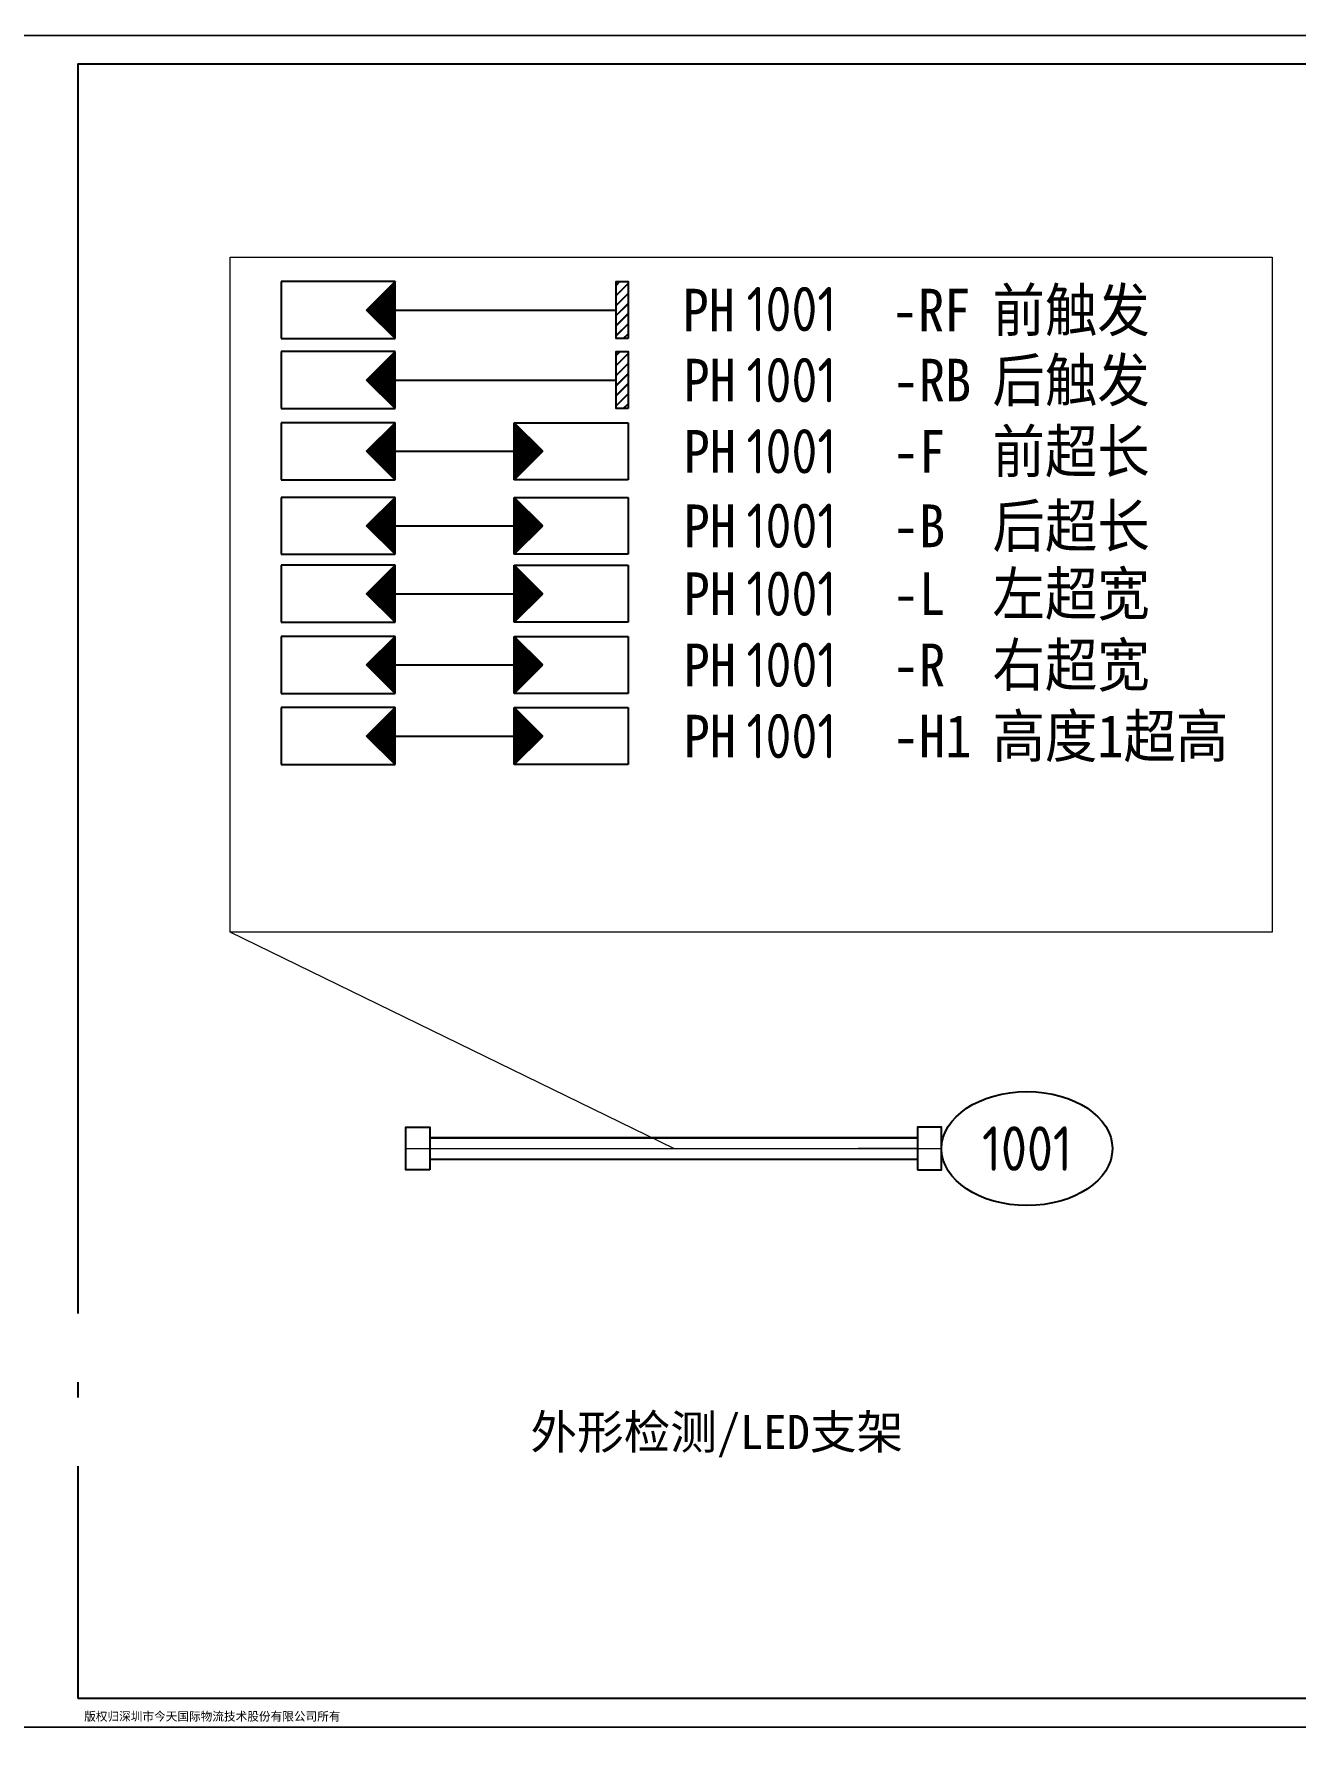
# Model space of a CAD drawing. Header units: millimetres. Extents: x 13310 to 204601, y -25828 to 2684.
# Drawn here: x 20078 to 23621, y -16404 to -11569 of the extents above; entities that cross this region are included whole.
import ezdxf
from ezdxf.enums import TextEntityAlignment as Align

# ---------------------------------------------------------------- set-up
doc = ezdxf.new("R2010")
doc.units = ezdxf.units.MM
doc.linetypes.add('CENTER', pattern=[2, 1.25, -0.25, 0.25, -0.25])
for name, color, linetype, lineweight in [('NTI-中心线层', 1, 'CENTER', 5), ('NTI-标注层', 3, 'Continuous', 9), ('NTI-细实线', 7, 'Continuous', 9)]:
    doc.layers.add(name, color=color, linetype=linetype, lineweight=lineweight)
for name, color, linetype in [('NTI-电气控制', 1, 'Continuous'), ('NTI-粗实线', 7, 'Continuous'), ('NTI-编号层', 6, 'Continuous')]:
    doc.layers.add(name, color=color, linetype=linetype)
doc.layers.add('NTI-输送设备', color=7, linetype='Continuous', plot=False)
doc.styles.add('-宋体', font='')
doc.styles.add('NTI标准图块应用文字样式', font='gbenor.shx', dxfattribs={"height": 3.5})
doc.styles.add('标题栏', font='')
doc.styles.get('-宋体').set_extended_font_data('SimSun')
doc.styles.get('标题栏').set_extended_font_data('SimSun')
pattern_1 = [(135, (-782.76533, 1878.69088), (-0.1767767, -0.1767767), [])]
pattern_2 = [(135, (-782.76533, 1878.6909), (-0.3535534, -0.3535534), [])]
pattern_3 = [(135, (-782.7653, 1878.6909), (-1.06066, -1.06066), [])]
pattern_4 = [(135, (-782.76533, 1669.4237), (-0.1767767, -0.1767767), [])]
pattern_5 = [(135, (-782.76533, 1669.4237), (-0.3535534, -0.3535534), [])]
pattern_6 = [(135, (-782.7653, 1669.4237), (-1.06066, -1.06066), [])]
pattern_7 = [(135, (-782.76533, 1478.69088), (-0.1767767, -0.1767767), [])]
pattern_8 = [(135, (-782.76533, 1478.6909), (-0.3535534, -0.3535534), [])]
pattern_9 = [(135, (-782.7653, 1478.6909), (-1.06066, -1.06066), [])]
pattern_10 = [(135, (-782.76533, 1278.69088), (-0.1767767, -0.1767767), [])]
pattern_11 = [(135, (-782.76533, 1278.6909), (-0.3535534, -0.3535534), [])]
pattern_12 = [(135, (-782.7653, 1278.6909), (-1.06066, -1.06066), [])]
pattern_13 = [(135, (-782.76533, 1078.69088), (-0.1767767, -0.1767767), [])]
pattern_14 = [(135, (-782.76533, 1078.6909), (-0.3535534, -0.3535534), [])]
pattern_15 = [(135, (-782.7653, 1078.6909), (-1.06066, -1.06066), [])]

# ---------------------------------------------------------------- blocks, each defined once
blk = doc.blocks.new('*U272')
at = {"layer": 'NTI-电气控制'}
h = blk.add_hatch(dxfattribs=at)
h.set_pattern_fill('ANSI31', color=256, scale=2, angle=450, style=0)
h.set_pattern_definition([(135, (-782.76533, 2275.44976), (-0.1767767, -0.1767767), [])])
h.paths.add_polyline_path([(-862.8, 2355.4), (-782.8, 2435.4), (-782.8, 2275.4)])
h = blk.add_hatch(dxfattribs=at)
h.set_pattern_fill('ANSI31', color=256, scale=4, angle=450, style=0)
h.set_pattern_definition([(135, (-782.76533, 2275.44976), (-0.3535534, -0.3535534), [])])
h.paths.add_polyline_path([(-862.8, 2355.4), (-782.8, 2435.4), (-782.8, 2275.4)])
h = blk.add_hatch(dxfattribs=at)
h.set_pattern_fill('ANSI31', color=256, scale=12, angle=450, style=0)
h.set_pattern_definition([(135, (-782.7653, 2275.4498), (-1.06066, -1.06066), [])])
h.paths.add_polyline_path([(-862.8, 2355.4), (-782.8, 2435.4), (-782.8, 2275.4)])
for points in [[(-862.8, 2355.4), (-782.8, 2435.4), (-782.8, 2275.4)], [(-862.8, 2355.4), (-782.8, 2435.4), (-782.8, 2275.4)], [(-862.8, 2158.7), (-782.8, 2238.7), (-782.8, 2078.7)], [(-862.8, 2158.7), (-782.8, 2238.7), (-782.8, 2078.7)], [(-862.8, 1958.7), (-782.8, 2038.7), (-782.8, 1878.7)], [(-862.8, 1958.7), (-782.8, 2038.7), (-782.8, 1878.7)], [(-367.9, 1958.7), (-447.9, 2038.7), (-447.9, 1878.7)], [(-367.9, 1958.7), (-447.9, 2038.7), (-447.9, 1878.7)], [(-862.8, 1749.4), (-782.8, 1829.4), (-782.8, 1669.4)], [(-862.8, 1749.4), (-782.8, 1829.4), (-782.8, 1669.4)], [(-367.9, 1749.4), (-447.9, 1829.4), (-447.9, 1669.4)], [(-367.9, 1749.4), (-447.9, 1829.4), (-447.9, 1669.4)], [(-862.8, 1558.7), (-782.8, 1638.7), (-782.8, 1478.7)], [(-862.8, 1558.7), (-782.8, 1638.7), (-782.8, 1478.7)], [(-367.9, 1558.7), (-447.9, 1638.7), (-447.9, 1478.7)], [(-367.9, 1558.7), (-447.9, 1638.7), (-447.9, 1478.7)], [(-862.8, 1358.7), (-782.8, 1438.7), (-782.8, 1278.7)], [(-862.8, 1358.7), (-782.8, 1438.7), (-782.8, 1278.7)], [(-367.9, 1358.7), (-447.9, 1438.7), (-447.9, 1278.7)], [(-367.9, 1358.7), (-447.9, 1438.7), (-447.9, 1278.7)], [(-862.8, 1158.7), (-782.8, 1238.7), (-782.8, 1078.7)], [(-862.8, 1158.7), (-782.8, 1238.7), (-782.8, 1078.7)], [(-367.9, 1158.7), (-447.9, 1238.7), (-447.9, 1078.7)], [(-367.9, 1158.7), (-447.9, 1238.7), (-447.9, 1078.7)]]:
    blk.add_hatch(color=256, dxfattribs=at).paths.add_polyline_path(points)
h = blk.add_hatch(dxfattribs=at)
h.set_pattern_fill('JIS_LC_20', color=1)
h.set_pattern_definition([(45, (-254257.074, 11456.096), (-14.1421356, 14.1421356), []), (45, (-254256.674, 11456.096), (-14.1421356, 14.1421356), [])])
h.paths.add_polyline_path([(-127.9, 2275.4), (-161.5, 2275.4), (-161.5, 2435.4), (-127.9, 2435.4)])
h = blk.add_hatch(dxfattribs=at)
h.set_pattern_fill('ANSI31', color=256, scale=2, angle=450, style=0)
h.set_pattern_definition([(135, (-782.76533, 2078.69088), (-0.1767767, -0.1767767), [])])
h.paths.add_polyline_path([(-862.8, 2158.7), (-782.8, 2238.7), (-782.8, 2078.7)])
h = blk.add_hatch(dxfattribs=at)
h.set_pattern_fill('ANSI31', color=256, scale=4, angle=450, style=0)
h.set_pattern_definition([(135, (-782.76533, 2078.6909), (-0.3535534, -0.3535534), [])])
h.paths.add_polyline_path([(-862.8, 2158.7), (-782.8, 2238.7), (-782.8, 2078.7)])
h = blk.add_hatch(dxfattribs=at)
h.set_pattern_fill('ANSI31', color=256, scale=12, angle=450, style=0)
h.set_pattern_definition([(135, (-782.7653, 2078.6909), (-1.06066, -1.06066), [])])
h.paths.add_polyline_path([(-862.8, 2158.7), (-782.8, 2238.7), (-782.8, 2078.7)])
h = blk.add_hatch(dxfattribs=at)
h.set_pattern_fill('JIS_LC_20', color=1)
h.set_pattern_definition([(45, (-254257.074, 11259.337), (-14.1421356, 14.1421356), []), (45, (-254256.674, 11259.337), (-14.1421356, 14.1421356), [])])
h.paths.add_polyline_path([(-127.9, 2078.7), (-161.5, 2078.7), (-161.5, 2238.7), (-127.9, 2238.7)])
h = blk.add_hatch(dxfattribs=at)
h.set_pattern_fill('ANSI31', color=256, scale=2, angle=450, style=0)
h.set_pattern_definition(pattern_1)
h.paths.add_polyline_path([(-862.8, 1958.7), (-782.8, 2038.7), (-782.8, 1878.7)])
h = blk.add_hatch(dxfattribs=at)
h.set_pattern_fill('ANSI31', color=256, scale=4, angle=450, style=0)
h.set_pattern_definition(pattern_2)
h.paths.add_polyline_path([(-862.8, 1958.7), (-782.8, 2038.7), (-782.8, 1878.7)])
h = blk.add_hatch(dxfattribs=at)
h.set_pattern_fill('ANSI31', color=256, scale=12, angle=450, style=0)
h.set_pattern_definition(pattern_3)
h.paths.add_polyline_path([(-862.8, 1958.7), (-782.8, 2038.7), (-782.8, 1878.7)])
h = blk.add_hatch(dxfattribs=at)
h.set_pattern_fill('ANSI31', color=256, scale=2, angle=450, style=0)
h.set_pattern_definition(pattern_1)
h.paths.add_polyline_path([(-367.9, 1958.7), (-447.9, 2038.7), (-447.9, 1878.7)])
h = blk.add_hatch(dxfattribs=at)
h.set_pattern_fill('ANSI31', color=256, scale=4, angle=450, style=0)
h.set_pattern_definition(pattern_2)
h.paths.add_polyline_path([(-367.9, 1958.7), (-447.9, 2038.7), (-447.9, 1878.7)])
h = blk.add_hatch(dxfattribs=at)
h.set_pattern_fill('ANSI31', color=256, scale=12, angle=450, style=0)
h.set_pattern_definition(pattern_3)
h.paths.add_polyline_path([(-367.9, 1958.7), (-447.9, 2038.7), (-447.9, 1878.7)])
h = blk.add_hatch(dxfattribs=at)
h.set_pattern_fill('ANSI31', color=256, scale=2, angle=450, style=0)
h.set_pattern_definition(pattern_4)
h.paths.add_polyline_path([(-862.8, 1749.4), (-782.8, 1829.4), (-782.8, 1669.4)])
h = blk.add_hatch(dxfattribs=at)
h.set_pattern_fill('ANSI31', color=256, scale=4, angle=450, style=0)
h.set_pattern_definition(pattern_5)
h.paths.add_polyline_path([(-862.8, 1749.4), (-782.8, 1829.4), (-782.8, 1669.4)])
h = blk.add_hatch(dxfattribs=at)
h.set_pattern_fill('ANSI31', color=256, scale=12, angle=450, style=0)
h.set_pattern_definition(pattern_6)
h.paths.add_polyline_path([(-862.8, 1749.4), (-782.8, 1829.4), (-782.8, 1669.4)])
h = blk.add_hatch(dxfattribs=at)
h.set_pattern_fill('ANSI31', color=256, scale=2, angle=450, style=0)
h.set_pattern_definition(pattern_4)
h.paths.add_polyline_path([(-367.9, 1749.4), (-447.9, 1829.4), (-447.9, 1669.4)])
h = blk.add_hatch(dxfattribs=at)
h.set_pattern_fill('ANSI31', color=256, scale=4, angle=450, style=0)
h.set_pattern_definition(pattern_5)
h.paths.add_polyline_path([(-367.9, 1749.4), (-447.9, 1829.4), (-447.9, 1669.4)])
h = blk.add_hatch(dxfattribs=at)
h.set_pattern_fill('ANSI31', color=256, scale=12, angle=450, style=0)
h.set_pattern_definition(pattern_6)
h.paths.add_polyline_path([(-367.9, 1749.4), (-447.9, 1829.4), (-447.9, 1669.4)])
h = blk.add_hatch(dxfattribs=at)
h.set_pattern_fill('ANSI31', color=256, scale=2, angle=450, style=0)
h.set_pattern_definition(pattern_7)
h.paths.add_polyline_path([(-862.8, 1558.7), (-782.8, 1638.7), (-782.8, 1478.7)])
h = blk.add_hatch(dxfattribs=at)
h.set_pattern_fill('ANSI31', color=256, scale=4, angle=450, style=0)
h.set_pattern_definition(pattern_8)
h.paths.add_polyline_path([(-862.8, 1558.7), (-782.8, 1638.7), (-782.8, 1478.7)])
h = blk.add_hatch(dxfattribs=at)
h.set_pattern_fill('ANSI31', color=256, scale=12, angle=450, style=0)
h.set_pattern_definition(pattern_9)
h.paths.add_polyline_path([(-862.8, 1558.7), (-782.8, 1638.7), (-782.8, 1478.7)])
h = blk.add_hatch(dxfattribs=at)
h.set_pattern_fill('ANSI31', color=256, scale=2, angle=450, style=0)
h.set_pattern_definition(pattern_7)
h.paths.add_polyline_path([(-367.9, 1558.7), (-447.9, 1638.7), (-447.9, 1478.7)])
h = blk.add_hatch(dxfattribs=at)
h.set_pattern_fill('ANSI31', color=256, scale=4, angle=450, style=0)
h.set_pattern_definition(pattern_8)
h.paths.add_polyline_path([(-367.9, 1558.7), (-447.9, 1638.7), (-447.9, 1478.7)])
h = blk.add_hatch(dxfattribs=at)
h.set_pattern_fill('ANSI31', color=256, scale=12, angle=450, style=0)
h.set_pattern_definition(pattern_9)
h.paths.add_polyline_path([(-367.9, 1558.7), (-447.9, 1638.7), (-447.9, 1478.7)])
h = blk.add_hatch(dxfattribs=at)
h.set_pattern_fill('ANSI31', color=256, scale=2, angle=450, style=0)
h.set_pattern_definition(pattern_10)
h.paths.add_polyline_path([(-862.8, 1358.7), (-782.8, 1438.7), (-782.8, 1278.7)])
h = blk.add_hatch(dxfattribs=at)
h.set_pattern_fill('ANSI31', color=256, scale=4, angle=450, style=0)
h.set_pattern_definition(pattern_11)
h.paths.add_polyline_path([(-862.8, 1358.7), (-782.8, 1438.7), (-782.8, 1278.7)])
h = blk.add_hatch(dxfattribs=at)
h.set_pattern_fill('ANSI31', color=256, scale=12, angle=450, style=0)
h.set_pattern_definition(pattern_12)
h.paths.add_polyline_path([(-862.8, 1358.7), (-782.8, 1438.7), (-782.8, 1278.7)])
h = blk.add_hatch(dxfattribs=at)
h.set_pattern_fill('ANSI31', color=256, scale=2, angle=450, style=0)
h.set_pattern_definition(pattern_10)
h.paths.add_polyline_path([(-367.9, 1358.7), (-447.9, 1438.7), (-447.9, 1278.7)])
h = blk.add_hatch(dxfattribs=at)
h.set_pattern_fill('ANSI31', color=256, scale=4, angle=450, style=0)
h.set_pattern_definition(pattern_11)
h.paths.add_polyline_path([(-367.9, 1358.7), (-447.9, 1438.7), (-447.9, 1278.7)])
h = blk.add_hatch(dxfattribs=at)
h.set_pattern_fill('ANSI31', color=256, scale=12, angle=450, style=0)
h.set_pattern_definition(pattern_12)
h.paths.add_polyline_path([(-367.9, 1358.7), (-447.9, 1438.7), (-447.9, 1278.7)])
h = blk.add_hatch(dxfattribs=at)
h.set_pattern_fill('ANSI31', color=256, scale=2, angle=450, style=0)
h.set_pattern_definition(pattern_13)
h.paths.add_polyline_path([(-862.8, 1158.7), (-782.8, 1238.7), (-782.8, 1078.7)])
h = blk.add_hatch(dxfattribs=at)
h.set_pattern_fill('ANSI31', color=256, scale=4, angle=450, style=0)
h.set_pattern_definition(pattern_14)
h.paths.add_polyline_path([(-862.8, 1158.7), (-782.8, 1238.7), (-782.8, 1078.7)])
h = blk.add_hatch(dxfattribs=at)
h.set_pattern_fill('ANSI31', color=256, scale=12, angle=450, style=0)
h.set_pattern_definition(pattern_15)
h.paths.add_polyline_path([(-862.8, 1158.7), (-782.8, 1238.7), (-782.8, 1078.7)])
h = blk.add_hatch(dxfattribs=at)
h.set_pattern_fill('ANSI31', color=256, scale=2, angle=450, style=0)
h.set_pattern_definition(pattern_13)
h.paths.add_polyline_path([(-367.9, 1158.7), (-447.9, 1238.7), (-447.9, 1078.7)])
h = blk.add_hatch(dxfattribs=at)
h.set_pattern_fill('ANSI31', color=256, scale=4, angle=450, style=0)
h.set_pattern_definition(pattern_14)
h.paths.add_polyline_path([(-367.9, 1158.7), (-447.9, 1238.7), (-447.9, 1078.7)])
h = blk.add_hatch(dxfattribs=at)
h.set_pattern_fill('ANSI31', color=256, scale=12, angle=450, style=0)
h.set_pattern_definition(pattern_15)
h.paths.add_polyline_path([(-367.9, 1158.7), (-447.9, 1238.7), (-447.9, 1078.7)])
at = {"layer": 'NTI-中心线层', "color": 1, "linetype": 'CENTER'}
blk.add_line((-752.5, 0), (752.5, 0), dxfattribs=at)
at = {"layer": 'NTI-中心线层'}
for p, q in [((-685, 0), (-525, 0)), ((525, 0), (518, 0)), ((525, 0), (519, 0)), ((525, 0), (520, 0)), ((525, 0), (523, 0)), ((685, 0), (525, 0))]:
    blk.add_line(p, q, dxfattribs=at)
at = {"layer": 'NTI-电气控制', "color": 7}
for p, q in [((-782.8, 2435.4), (-1102.8, 2435.4)), ((-1102.8, 2435.4), (-1102.8, 2275.4)), ((-782.8, 2275.4), (-782.8, 2435.4)), ((-1102.8, 2275.4), (-782.8, 2275.4)), ((-782.8, 2238.7), (-1102.8, 2238.7)), ((-1102.8, 2238.7), (-1102.8, 2078.7)), ((-782.8, 2078.7), (-782.8, 2238.7)), ((-1102.8, 2078.7), (-782.8, 2078.7)), ((-782.8, 2038.7), (-1102.8, 2038.7)), ((-1102.8, 2038.7), (-1102.8, 1878.7)), ((-782.8, 1878.7), (-782.8, 2038.7)), ((-447.9, 1878.7), (-447.9, 2038.7)), ((-447.9, 2038.7), (-127.9, 2038.7)), ((-127.9, 2038.7), (-127.9, 1878.7)), ((-1102.8, 1878.7), (-782.8, 1878.7)), ((-127.9, 1878.7), (-447.9, 1878.7)), ((-782.8, 1829.4), (-1102.8, 1829.4)), ((-1102.8, 1829.4), (-1102.8, 1669.4)), ((-782.8, 1669.4), (-782.8, 1829.4)), ((-447.9, 1669.4), (-447.9, 1829.4)), ((-447.9, 1829.4), (-127.9, 1829.4)), ((-127.9, 1829.4), (-127.9, 1669.4)), ((-1102.8, 1669.4), (-782.8, 1669.4)), ((-127.9, 1669.4), (-447.9, 1669.4)), ((-782.8, 1638.7), (-1102.8, 1638.7)), ((-1102.8, 1638.7), (-1102.8, 1478.7)), ((-782.8, 1478.7), (-782.8, 1638.7)), ((-447.9, 1478.7), (-447.9, 1638.7)), ((-447.9, 1638.7), (-127.9, 1638.7)), ((-127.9, 1638.7), (-127.9, 1478.7)), ((-1102.8, 1478.7), (-782.8, 1478.7)), ((-127.9, 1478.7), (-447.9, 1478.7)), ((-782.8, 1438.7), (-1102.8, 1438.7)), ((-1102.8, 1438.7), (-1102.8, 1278.7)), ((-782.8, 1278.7), (-782.8, 1438.7)), ((-447.9, 1278.7), (-447.9, 1438.7)), ((-447.9, 1438.7), (-127.9, 1438.7)), ((-127.9, 1438.7), (-127.9, 1278.7)), ((-1102.8, 1278.7), (-782.8, 1278.7)), ((-127.9, 1278.7), (-447.9, 1278.7)), ((-782.8, 1238.7), (-1102.8, 1238.7)), ((-1102.8, 1238.7), (-1102.8, 1078.7)), ((-782.8, 1078.7), (-782.8, 1238.7)), ((-447.9, 1078.7), (-447.9, 1238.7)), ((-447.9, 1238.7), (-127.9, 1238.7)), ((-127.9, 1238.7), (-127.9, 1078.7)), ((-1102.8, 1078.7), (-782.8, 1078.7)), ((-127.9, 1078.7), (-447.9, 1078.7))]:
    blk.add_line(p, q, dxfattribs=at)
at = {"layer": 'NTI-电气控制'}
for p, q in [((-862.8, 2355.4), (-782.8, 2435.4)), ((-782.8, 2275.4), (-862.8, 2355.4)), ((-782.8, 2355.4), (-161.5, 2355.4)), ((-862.8, 2158.7), (-782.8, 2238.7)), ((-782.8, 2078.7), (-862.8, 2158.7)), ((-782.8, 2158.7), (-161.5, 2158.7)), ((-862.8, 1958.7), (-782.8, 2038.7)), ((-367.9, 1958.7), (-447.9, 2038.7)), ((-782.8, 1878.7), (-862.8, 1958.7)), ((-782.8, 1958.7), (-447.9, 1958.7)), ((-447.9, 1878.7), (-367.9, 1958.7)), ((-862.8, 1749.4), (-782.8, 1829.4)), ((-367.9, 1749.4), (-447.9, 1829.4)), ((-782.8, 1669.4), (-862.8, 1749.4)), ((-782.8, 1749.4), (-447.9, 1749.4)), ((-447.9, 1669.4), (-367.9, 1749.4)), ((-862.8, 1558.7), (-782.8, 1638.7)), ((-367.9, 1558.7), (-447.9, 1638.7)), ((-782.8, 1478.7), (-862.8, 1558.7)), ((-782.8, 1558.7), (-447.9, 1558.7)), ((-447.9, 1478.7), (-367.9, 1558.7)), ((-862.8, 1358.7), (-782.8, 1438.7)), ((-367.9, 1358.7), (-447.9, 1438.7)), ((-782.8, 1278.7), (-862.8, 1358.7)), ((-782.8, 1358.7), (-447.9, 1358.7)), ((-447.9, 1278.7), (-367.9, 1358.7)), ((-862.8, 1158.7), (-782.8, 1238.7)), ((-367.9, 1158.7), (-447.9, 1238.7)), ((-782.8, 1078.7), (-862.8, 1158.7)), ((-782.8, 1158.7), (-447.9, 1158.7)), ((-447.9, 1078.7), (-367.9, 1158.7))]:
    blk.add_line(p, q, dxfattribs=at)
at = {"layer": 'NTI-电气控制', "lineweight": 13}
blk.add_line((0, 0), (-1246.1, 607.9), dxfattribs=at)
blk.add_lwpolyline([(-1246.1, 2503.7), (1681.2, 2503.7), (1681.2, 607.9), (-1246.1, 607.9)], close=True, dxfattribs=at)
at = {"layer": 'NTI-电气控制', "color": 7}
for points in [[(-127.9, 2275.4), (-161.5, 2275.4), (-161.5, 2435.4), (-127.9, 2435.4)], [(-127.9, 2078.7), (-161.5, 2078.7), (-161.5, 2238.7), (-127.9, 2238.7)]]:
    blk.add_lwpolyline(points, close=True, dxfattribs=at)
at = {"layer": 'NTI-编号层', "ltscale": 10}
blk.add_ellipse((992.5, 0), major_axis=(240, 0), ratio=0.666667, dxfattribs=at)
at = {"layer": 'NTI-输送设备', "color": 7}
for points in [[(-685, -60), (-752.5, -60), (-752.5, 60), (-685, 60)], [(685, -60), (752.5, -60), (752.5, 60), (685, 60)]]:
    blk.add_lwpolyline(points, close=True, dxfattribs=at)
for points in [[(685, 30), (-685, 30)], [(-685, 30), (685, 30)], [(-685, -30), (685, -30)]]:
    blk.add_lwpolyline(points, dxfattribs=at)
at = {"layer": 'NTI-标注层', "style": 'NTI标准图块应用文字样式'}
for tag, p, flags in [('003输送高度(mm)', (4384.7, -84.5), 3), ('004输送速度(m/min)', (4384.7, -90.1), 3), ('007控制方式', (4384.7, -112.3), 3), ('011备注', (224.2, -368.1), 1), ('012设计单位', (224.2, -373.6), 3)]:
    blk.add_attdef(tag, p, '', height=3.5, dxfattribs=dict(at, flags=flags))
at = {"layer": 'NTI-电气控制', "lineweight": 15, "style": '-宋体', "width": 0.9}
for s, p in [('前触发', (895.5, 2355.4, 0)), ('PH      -RF', (25.1, 2355.4)), ('后触发', (895.5, 2158.7, 0)), ('PH      -RB', (27.5, 2158.7)), ('前超长', (895.5, 1958.7, 0)), ('PH      -F', (28.1, 1958.7)), ('PH      -B', (28.1, 1749.4)), ('后超长', (895.5, 1749.4, 0)), ('PH      -L', (28.1, 1558.7)), ('左超宽', (895.5, 1558.7, 0)), ('PH      -R', (28.1, 1358.7)), ('右超宽', (895.5, 1358.7, 0)), ('PH      -H1', (28.1, 1158.7)), ('高度1超高', (895.5, 1158.7, 0))]:
    blk.add_text(s, height=120, dxfattribs=at).set_placement(p, align=Align.MIDDLE_LEFT)
at = {"layer": 'NTI-电气控制', "lineweight": 15, "style": 'NTI标准图块应用文字样式'}
for tag, p in [('光电编号（RF）', (330.8, 2358.2)), ('光电编号（RB）', (330.8, 2158.7)), ('光电编号（F）', (330.8, 1958.7)), ('光电编号（B）', (330.8, 1749.4)), ('光电编号（L）', (330.8, 1558.7)), ('光电编号（R）', (330.8, 1358.7)), ('光电编号（H1）', (330.8, 1158.7))]:
    blk.add_attdef(tag, text='', height=125, dxfattribs=at).set_placement(p, align=Align.MIDDLE)
at = {"layer": 'NTI-编号层', "style": 'NTI标准图块应用文字样式'}
blk.add_attdef('000设备编号', text='', height=125, dxfattribs=at).set_placement((992.5, 0), align=Align.MIDDLE)

msp = doc.modelspace()

# ---------------------------------------------------------------- linework, layer by layer
at = {"layer": 'NTI-粗实线'}
msp.add_lwpolyline([(20201.4, -16244.4), (20201.4, -11652.4), (26441.4, -11652.4), (26441.4, -16244.4)], close=True, dxfattribs=at)
at = {"layer": 'NTI-细实线'}
for points in [[(19801.4, -11572.4), (19801.4, -6820.4), (26521.4, -6820.4), (26521.4, -11572.4)], [(19801.4, -16324.4), (19801.4, -11572.4), (26521.4, -11572.4), (26521.4, -16324.4)]]:
    msp.add_lwpolyline(points, close=True, dxfattribs=at)

# ---------------------------------------------------------------- block references
at = {"layer": 'NTI-粗实线'}
msp.add_blockref('*U272', (21874.3, -14699.3), dxfattribs=at).add_auto_attribs({'000设备编号': '1001', '光电编号（RF）': '1001', '光电编号（RB）': '1001', '光电编号（F）': '1001', '光电编号（B）': '1001', '光电编号（L）': '1001', '光电编号（R）': '1001', '光电编号（H1）': '1001'})

# ---------------------------------------------------------------- next in the draw order: texts
at = {"layer": 'NTI-细实线', "attachment_point": 5, "style": '标题栏', "bg_fill": 2}
for s, insert, char_height, width in [('气动阻挡', (24997.6, -15264.3), 96, 10459.216), ('外形检测/LED支架', (21995.4, -15507), 96, 10459.216), ('版权归深圳市今天国际物流技术股份有限公司所有', (20578.3, -16295.9), 24, 2614.804)]:
    msp.add_mtext(s, dxfattribs=dict(at, insert=insert, char_height=char_height, width=width))

# ---------------------------------------------------------------- next in the draw order: linework, layer by layer
at = {"layer": 'NTI-细实线'}
msp.add_lwpolyline([(19801.4, -25828.4), (19801.4, -16324.4), (33241.4, -16324.4), (33241.4, -25828.4)], close=True, dxfattribs=at)

doc.saveas('drawing.dxf')
